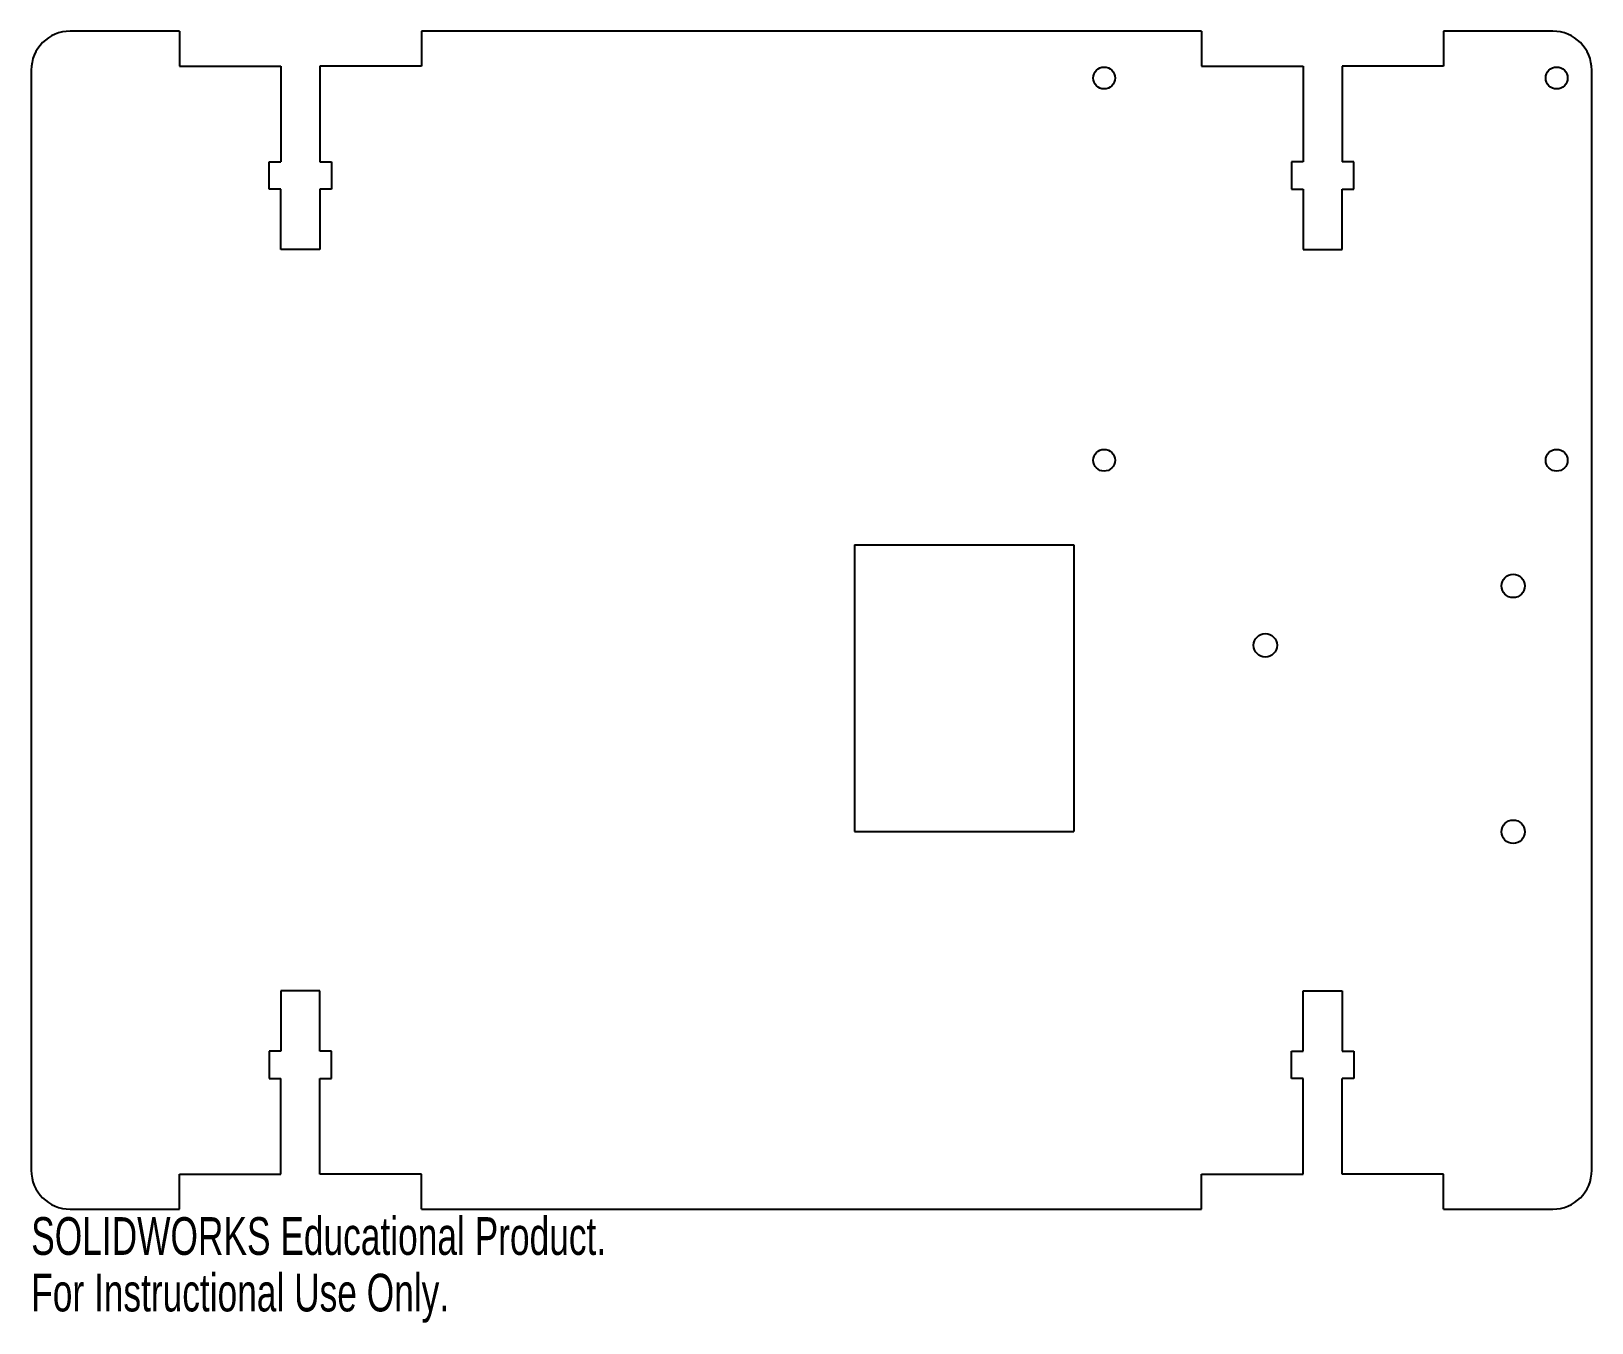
# Model space of a CAD drawing. Header units: millimetres. Extents: x -100 to 100, y -90 to 76.
import ezdxf

# ---------------------------------------------------------------- set-up
doc = ezdxf.new("R2010")
doc.units = ezdxf.units.MM
doc.styles.add('SLDTEXTSTYLE0', font='TXT', dxfattribs={"width": 0.7})

msp = doc.modelspace()

# ---------------------------------------------------------------- linework, layer by layer
at = {"color": 7, "linetype": 'Continuous', "lineweight": 25}
for p, q in [((-81, 75.5), (-95, 75.5)), ((-81, 75.5), (-81, 71)), ((50, 75.5), (-50, 75.5)), ((-50, 75.5), (-50, 71)), ((50, 75.5), (50, 71)), ((95, 75.5), (81, 75.5)), ((81, 75.5), (81, 71)), ((-100, 70.5), (-100, -70.5)), ((-81, 71), (-68, 71)), ((-68, 71), (-68, 58.75)), ((-50, 71), (-63, 71)), ((-63, 71), (-63, 58.75)), ((50, 71), (63, 71)), ((63, 71), (63, 58.75)), ((81, 71), (68, 71)), ((68, 71), (68, 58.75)), ((100, -70.5), (100, 70.5)), ((-69.5, 55.25), (-69.5, 58.75)), ((-69.5, 58.75), (-68, 58.75)), ((-63, 58.75), (-61.5, 58.75)), ((-61.5, 58.75), (-61.5, 55.25)), ((61.5, 58.75), (61.5, 55.25)), ((63, 58.75), (61.5, 58.75)), ((69.5, 58.75), (68, 58.75)), ((69.5, 55.25), (69.5, 58.75)), ((-68, 55.25), (-69.5, 55.25)), ((-68, 47.5), (-68, 55.25)), ((-61.5, 55.25), (-63, 55.25)), ((-63, 55.25), (-63, 47.5)), ((61.5, 55.25), (63, 55.25)), ((63, 55.25), (63, 47.5)), ((68, 55.25), (69.5, 55.25)), ((68, 47.5), (68, 55.25)), ((-63, 47.5), (-68, 47.5)), ((63, 47.5), (68, 47.5)), ((5.51, 9.68), (5.51, -27.09)), ((5.51, 9.68), (33.64, 9.68)), ((33.64, 9.68), (33.64, -27.09)), ((5.51, -27.09), (33.64, -27.09)), ((-68, -47.5), (-68, -55.25)), ((-63, -47.5), (-68, -47.5)), ((-63, -55.25), (-63, -47.5)), ((63, -55.25), (63, -47.5)), ((63, -47.5), (68, -47.5)), ((68, -47.5), (68, -55.25)), ((-69.5, -55.25), (-69.5, -58.75)), ((-68, -55.25), (-69.5, -55.25)), ((-61.5, -55.25), (-63, -55.25)), ((-61.5, -58.75), (-61.5, -55.25)), ((61.5, -58.75), (61.5, -55.25)), ((61.5, -55.25), (63, -55.25)), ((68, -55.25), (69.5, -55.25)), ((69.5, -55.25), (69.5, -58.75)), ((-69.5, -58.75), (-68, -58.75)), ((-68, -71), (-68, -58.75)), ((-63, -58.75), (-61.5, -58.75)), ((-63, -71), (-63, -58.75)), ((63, -58.75), (61.5, -58.75)), ((63, -71), (63, -58.75)), ((69.5, -58.75), (68, -58.75)), ((68, -71), (68, -58.75)), ((-81, -75.5), (-81, -71)), ((-81, -71), (-68, -71)), ((-50, -71), (-63, -71)), ((-50, -75.5), (-50, -71)), ((50, -75.5), (50, -71)), ((50, -71), (63, -71)), ((81, -71), (68, -71)), ((81, -75.5), (81, -71)), ((-95, -75.5), (-81, -75.5)), ((-50, -75.5), (50, -75.5)), ((81, -75.5), (95, -75.5))]:
    msp.add_line(p, q, dxfattribs=at)
for centre, radius in [((37.5, 69.5), 1.4), ((95.5, 69.5), 1.4), ((37.5, 20.5), 1.4), ((95.5, 20.5), 1.4), ((89.92, 4.39), 1.5), ((58.16, -3.22), 1.5), ((89.92, -27.12), 1.5)]:
    msp.add_circle(centre, radius, dxfattribs=at)
for centre, start, end in [((-95, 70.5), 90, 180), ((95, 70.5), 0, 90), ((-95, -70.5), 180, 270), ((95, -70.5), 270, 0)]:
    msp.add_arc(centre, 5, start, end, dxfattribs=at)

# ---------------------------------------------------------------- texts
at = {"color": 7, "linetype": 'Continuous', "char_height": 4.8336, "attachment_point": 1, "style": 'SLDTEXTSTYLE0'}
for s, insert in [('SOLIDWORKS Educational Product.', (-100, -76.52)), ('For Instructional Use Only.', (-100, -83.77))]:
    msp.add_mtext(s, dxfattribs=dict(at, insert=insert))

doc.saveas('drawing.dxf')
